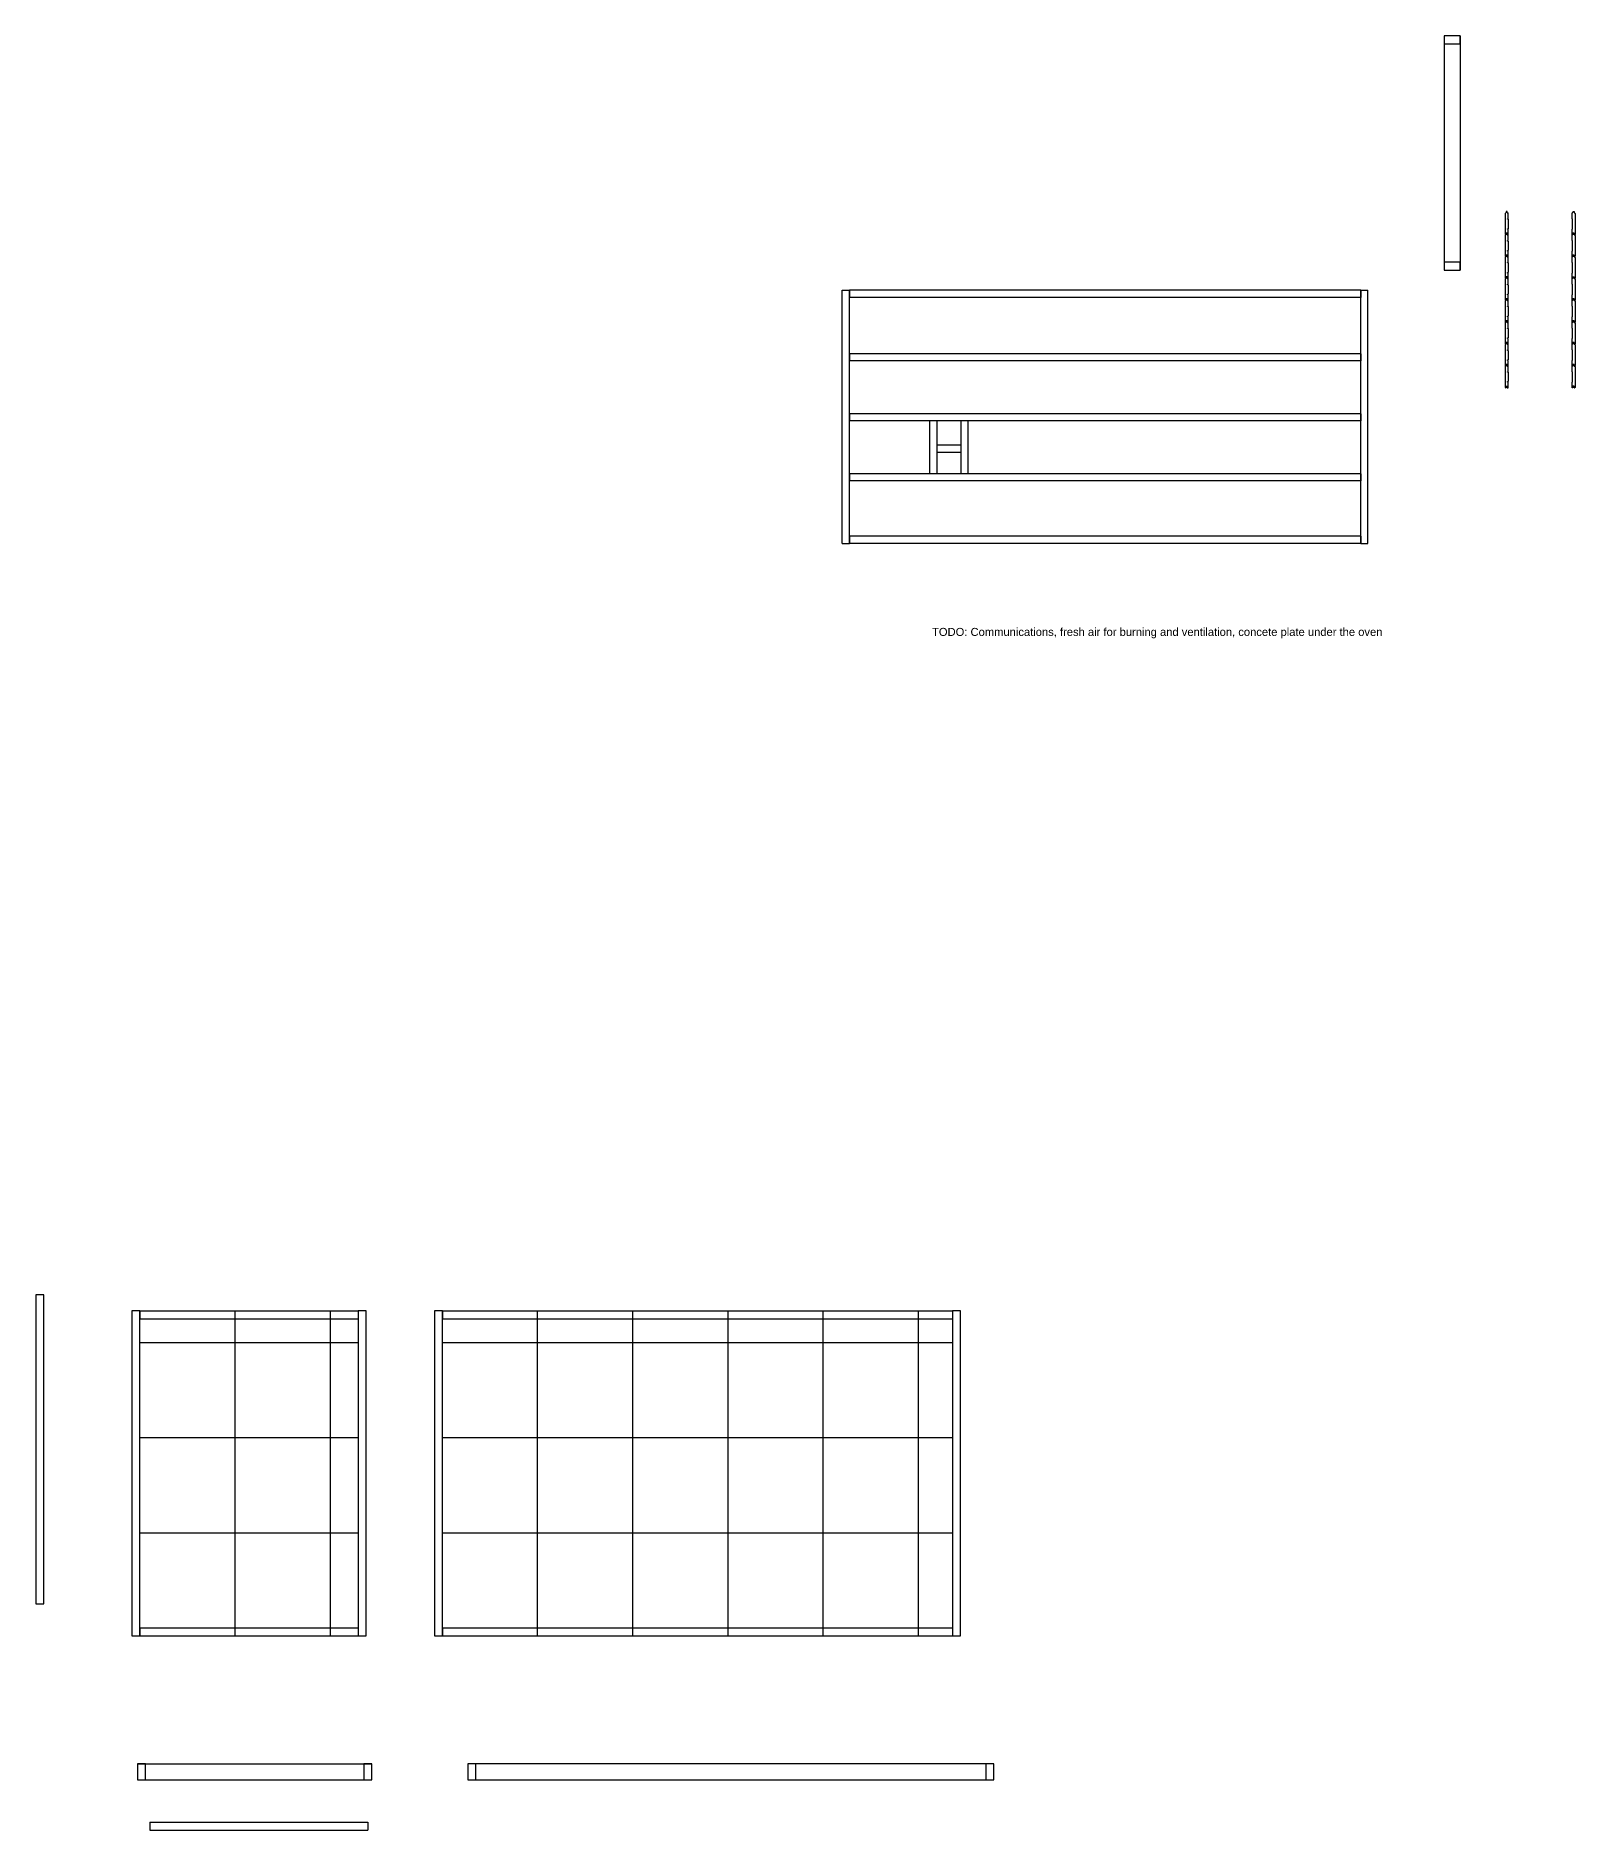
# Model space of a CAD drawing. Header units: millimetres. Extents: x -32864 to 44414, y -51818 to 3927.
# Drawn here: x -21100 to -11481, y -24613 to -13400 of the extents above; entities that cross this region are included whole.
import ezdxf

# ---------------------------------------------------------------- set-up
doc = ezdxf.new("R2010")
doc.units = ezdxf.units.MM
doc.header["$MEASUREMENT"] = 0
doc.layers.get('0').update_dxf_attribs({"true_color": 0xffffff})
for name, color, linetype, lineweight, true_color in [('ColdWater', 5, 'Continuous', 25, 0x0000ff), ('elements', 4, 'Continuous', 25, 0x00ffff), ('Elements2', 54, 'Continuous', 25, 0x7f7f00), ('fundament', 5, 'Continuous', 25, 0x0000ff)]:
    doc.layers.add(name, color=color, linetype=linetype, lineweight=lineweight, true_color=true_color)
doc.styles.add('textstyle10', font='')
doc.styles.get('textstyle10').set_extended_font_data('Arial')

# ---------------------------------------------------------------- blocks, each defined once
blk = doc.blocks.new('OuterPlate')
at = {"layer": 'elements'}
for p, q in [((-15, 137), (-19, 133)), ((-19, 133), (-19, 3)), ((-19, 3), (-15, 0)), ((0, 0), (0, 35))]:
    blk.add_line(p, q, dxfattribs=at)
for points in [[(-12, 137), (-15, 137)], [(-5, 137), (-7, 147), (-12, 147), (-12, 137), (-12, 137)], [(-5, 137), (0, 137)], [(0, 101), (0, 137)], [(-12, 0), (-15, 0)], [(-12, 0), (-12, 10), (-5, 10), (-5, 0)], [(-5, 0), (0, 0)], [(0, 98), (-3, 98), (-3, 101), (0, 101)], [(0, 35), (-3, 35), (-3, 39), (0, 39)], [(0, 98), (0, 39)]]:
    blk.add_lwpolyline(points, dxfattribs=at)
blk = doc.blocks.new('OuterPlatesWall')
for p in [(0, 956.1195), (0, 819.531), (0, 682.9425), (0, 546.354), (0, 409.7655), (0, 273.177), (0, 136.5885), (0, 0)]:
    blk.add_blockref('OuterPlate', p)
blk = doc.blocks.new('Fund_Side')
at = {"layer": 'fundament'}
for p, q in [((0, 0), (0, 1583)), ((0, 1583), (45, 1583)), ((45, 0), (45, 1583)), ((0, 0), (45, 0))]:
    blk.add_line(p, q, dxfattribs=at)
blk = doc.blocks.new('Fund_Width')
at = {"layer": 'fundament'}
for p, q in [((3195, 45), (0, 45)), ((0, 45), (0, 0)), ((3195, 0), (0, 0)), ((3195, 45), (3195, 0))]:
    blk.add_line(p, q, dxfattribs=at)
blk = doc.blocks.new('Fund_Frame')
for name, p in [('Fund_Side', (0, 0)), ('Fund_Width', (45, 1538)), ('Fund_Side', (3240, 0)), ('Fund_Width', (45, 1140.5)), ('Fund_Width', (45, 765.5)), ('Fund_Width', (45, 390.5)), ('Fund_Width', (45, 0))]:
    blk.add_blockref(name, p)
blk = doc.blocks.new('Fund_With_Sink')
at = {"layer": 'fundament'}
for p, q in [((545, 765.5), (545, 435.5)), ((590, 765.5), (590, 435.5)), ((740, 765.5), (740, 435.5)), ((785, 765.5), (785, 435.5)), ((590, 615.5), (740, 615.5)), ((590, 570.5), (740, 570.5))]:
    blk.add_line(p, q, dxfattribs=at)
blk.add_blockref('Fund_Frame', (0, 0), dxfattribs=at)
blk = doc.blocks.new('VerticalBeamUpperView')
at = {"layer": 'Elements2'}
for p, q in [((100, 50), (0, 50)), ((0, 50), (0, 0)), ((0, 0), (100, 0)), ((100, 0), (100, 50))]:
    blk.add_line(p, q, dxfattribs=at)
blk = doc.blocks.new('SideWallUpperView')
at = {"layer": 'Elements2'}
for p, q in [((100, 1464), (100, 0)), ((0, 1414), (0, 0))]:
    blk.add_line(p, q, dxfattribs=at)
for p in [(0, 1414), (0, 0)]:
    blk.add_blockref('VerticalBeamUpperView', p, dxfattribs=at)
blk = doc.blocks.new('BackWallUpperView')
at = {"layer": 'Elements2'}
for p, q in [((3237, 100), (50, 100)), ((50, 0), (3237, 0))]:
    blk.add_line(p, q, dxfattribs=at)
at = {"layer": 'Elements2', "rotation": 90}
for p in [(50, 0), (3287, 0)]:
    blk.add_blockref('VerticalBeamUpperView', p, dxfattribs=at)
blk = doc.blocks.new('FrameVerticalSide')
at = {"layer": 'Elements2'}
for p, q in [((50, 2032), (0, 2032)), ((0, 2032), (0, 0)), ((50, 0), (50, 2032)), ((0, 0), (50, 0))]:
    blk.add_line(p, q, dxfattribs=at)
blk = doc.blocks.new('FrameVerticalIntermediate')
at = {"layer": 'Elements2'}
for p, q in [((50, 1932), (0, 1932)), ((0, 1932), (0, 0)), ((50, 0), (50, 1932)), ((0, 0), (50, 0))]:
    blk.add_line(p, q, dxfattribs=at)
blk = doc.blocks.new('FrameHorizontalBeamSide')
at = {"layer": 'Elements2'}
for p, q in [((0, 50), (1364, 50)), ((0, 50), (0, 0)), ((0, 0), (1364, 0)), ((1364, 50), (1364, 0))]:
    blk.add_line(p, q, dxfattribs=at)
blk = doc.blocks.new('FrameHorizontalBeamFront')
at = {"layer": 'Elements2'}
for p, q in [((0, 50), (3187, 50)), ((0, 50), (0, 0)), ((0, 0), (3187, 0)), ((3187, 50), (3187, 0))]:
    blk.add_line(p, q, dxfattribs=at)

msp = doc.modelspace()

# ---------------------------------------------------------------- linework, layer by layer
for p, q in [((-19855, -23400), (-19855, -21368)), ((-19260, -23400), (-19260, -21368)), ((-17965, -23400), (-17965, -21368)), ((-17370, -23400), (-17370, -21368)), ((-16775, -23400), (-16775, -21368)), ((-16180, -23400), (-16180, -21368)), ((-15585, -23400), (-15585, -21368)), ((-20450, -21565), (-19086, -21565)), ((-18560, -21565), (-15373, -21565)), ((-20450, -22160), (-19086, -22160)), ((-18560, -22160), (-15373, -22160)), ((-20450, -22755), (-19086, -22755)), ((-18560, -22755), (-15373, -22755))]:
    msp.add_line(p, q)

# ---------------------------------------------------------------- block references
for name, p in [('OuterPlatesWall', (-11900, -15600)), ('Fund_With_Sink', (-16061, -16572))]:
    msp.add_blockref(name, p)
at = {"yscale": -1, "rotation": 180}
msp.add_blockref('OuterPlatesWall', (-11500, -15600), dxfattribs=at)
at = {"rotation": 90}
msp.add_blockref('SideWallUpperView', (-19000, -24300), dxfattribs=at)
at = {"layer": 'ColdWater'}
msp.add_blockref('SideWallUpperView', (-12300, -14864), dxfattribs=at)
at = {"layer": 'Elements2'}
for name, p in [('FrameVerticalIntermediate', (-21100, -23200)), ('FrameVerticalSide', (-20500, -23400)), ('FrameHorizontalBeamSide', (-20450, -21418)), ('FrameVerticalSide', (-19086, -23400)), ('FrameVerticalSide', (-18610, -23400)), ('FrameHorizontalBeamFront', (-18560, -21418)), ('FrameVerticalSide', (-15373, -23400)), ('FrameHorizontalBeamSide', (-20450, -23400)), ('FrameHorizontalBeamFront', (-18560, -23400)), ('BackWallUpperView', (-18400, -24300)), ('FrameHorizontalBeamSide', (-20389, -24613))]:
    msp.add_blockref(name, p, dxfattribs=at)

# ---------------------------------------------------------------- texts
at = {"insert": (-15500, -17100), "char_height": 50, "attachment_point": 1, "style": 'textstyle10'}
msp.add_mtext('TODO: Communications, fresh air for burning and ventilation, concete plate under the oven', dxfattribs=at)

doc.saveas('drawing.dxf')
